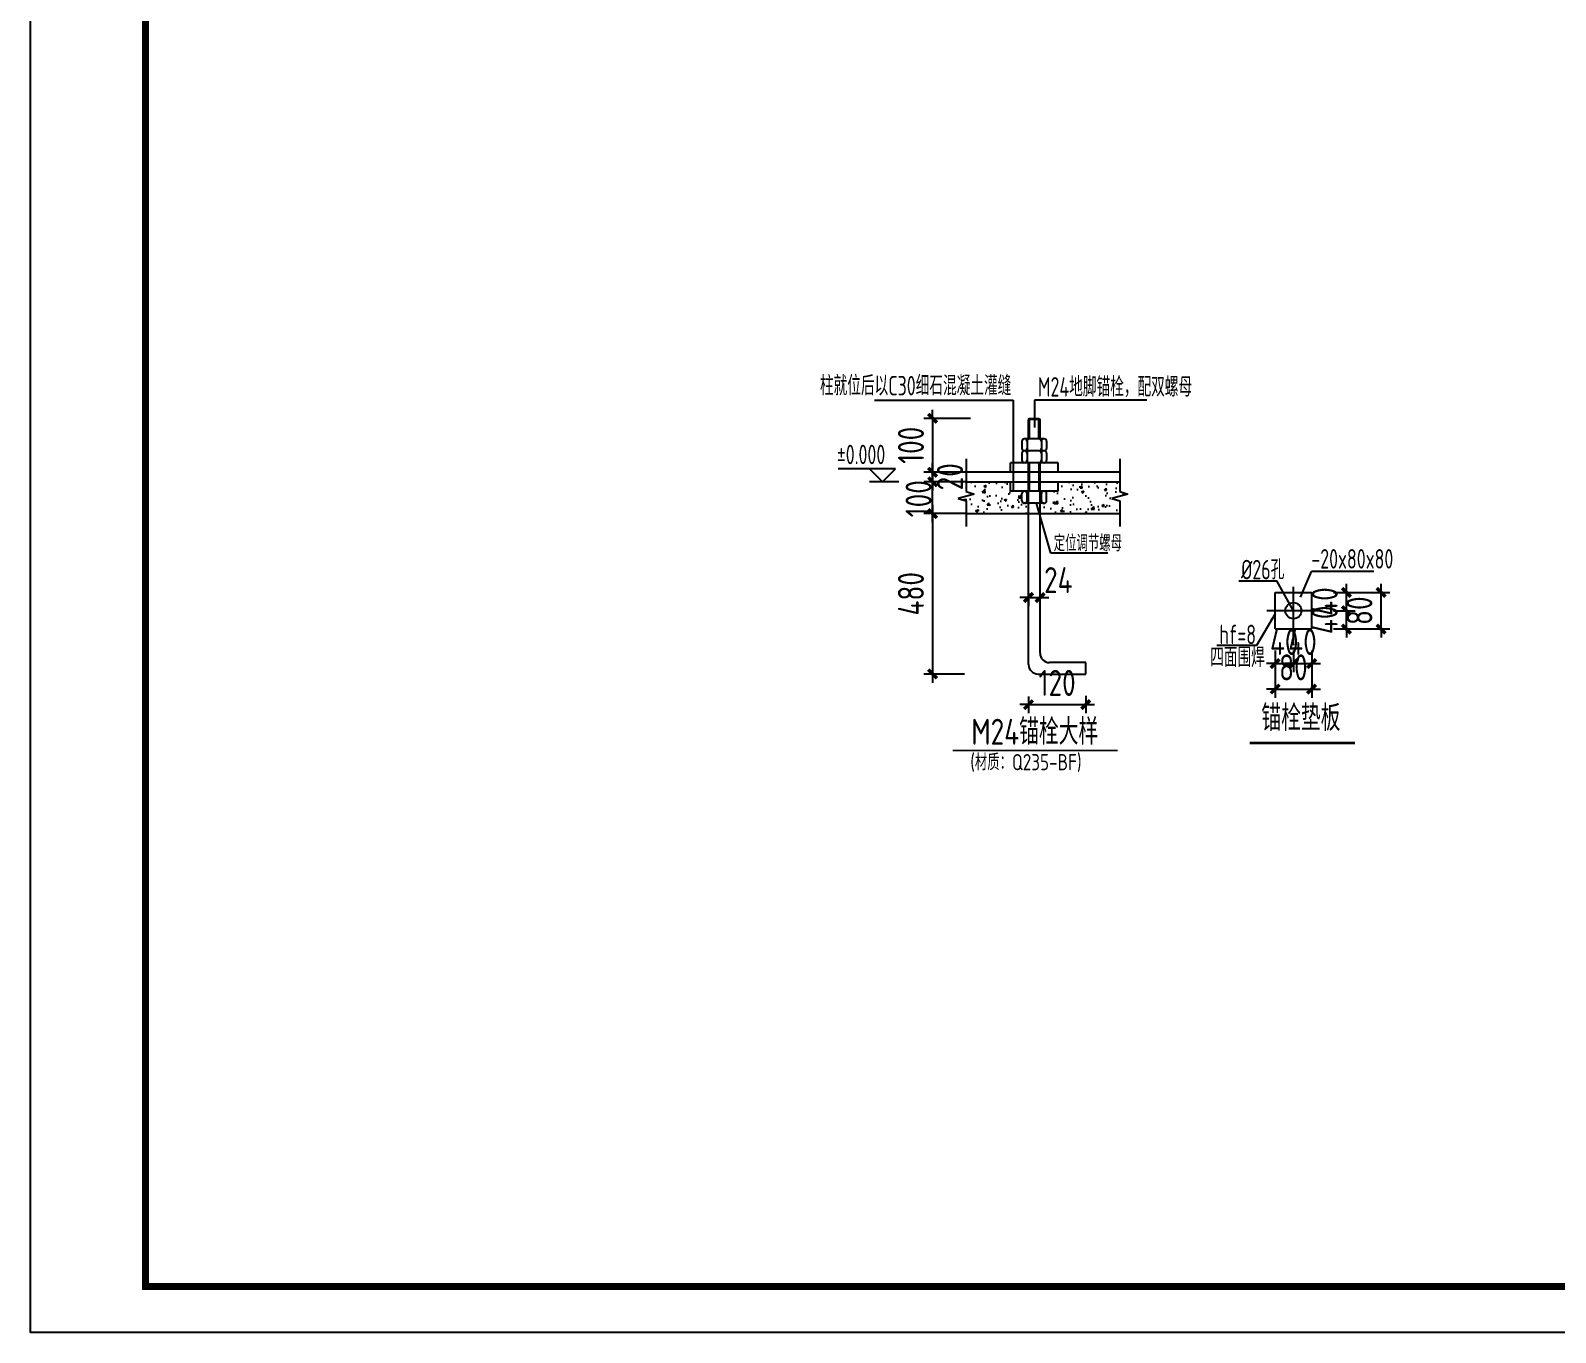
# Model space of a CAD drawing. Extents: x 177291 to 1288761, y 177638 to 322898.
# Drawn here: x 502125 to 537298, y 177960 to 207995 of the extents above; entities that cross this region are included whole.
import ezdxf

# ---------------------------------------------------------------- set-up
doc = ezdxf.new("R2010")
doc.units = 0
doc.header["$LTSCALE"] = 1000
for name, color, linetype in [('AXIS', 3, 'Continuous'), ('C', 6, 'Continuous'), ('DIM', 146, 'Continuous'), ('DIM_ELEV', 3, 'Continuous'), ('DOTE', 1, 'Continuous'), ('JDX', 6, 'Continuous'), ('PUB_DIM', 3, 'Continuous'), ('PUB_TEXT', 7, 'Continuous'), ('PUB_TITLE', 4, 'Continuous'), ('锚栓', 7, 'Continuous')]:
    doc.layers.add(name, color=color, linetype=linetype)
doc.styles.add('C', font='tssdeng.shx', dxfattribs={"height": 3, "bigfont": 'tssdchn.shx'})
doc.styles.add('TSSD_Dimension', font='Tssdeng.shx', dxfattribs={"width": 0.8, "bigfont": 'hztxt.shx'})
doc.dimstyles.new('TSSD_100_200', dxfattribs={"dimtxt": 600, "dimasz": 200, "dimexe": 200, "dimexo": 500, "dimgap": 200, "dimtad": 1, "dimdec": 0, "dimlfac": 0.5, "dimzin": 0, "dimdsep": 46, "dimtxsty": 'TSSD_Dimension', "dimblk": 'ARCHTICK', "dimblk1": 'ARCHTICK', "dimblk2": 'ARCHTICK', "dimcen": 0, "dimdle": 200, "dimclrt": 7, "dimadec": 0, "dimazin": 0, "dimtfac": 1, "dimtdec": 0, "dimtix": 1, "dimtmove": 2, "dimatfit": 3, "dimfxl": 1, "dimtolj": 1, "dimtzin": 0, "dimarcsym": 0})
doc.dimstyles.new('TSSD_40_200', dxfattribs={"dimtxt": 600, "dimasz": 200, "dimexe": 200, "dimexo": 500, "dimgap": 200, "dimtad": 1, "dimdec": 0, "dimlfac": 0.2, "dimzin": 0, "dimdsep": 46, "dimtxsty": 'TSSD_Dimension', "dimblk": 'ARCHTICK', "dimblk1": 'ARCHTICK', "dimblk2": 'ARCHTICK', "dimcen": 0, "dimdle": 200, "dimclrt": 7, "dimadec": 0, "dimazin": 0, "dimtfac": 1, "dimtdec": 0, "dimtix": 1, "dimtmove": 2, "dimatfit": 3, "dimfxl": 1, "dimtolj": 1, "dimtzin": 0, "dimarcsym": 0})
pattern_1 = [(50, (588564.96, 208257.05), (562.7662, -49.2357), [58.8454, -647.2995]), (355, (588564.96, 208257.05), (-108.865, 590.174), [47.0763, -517.8396]), (100.4514, (588611.85, 208252.95), (453.9016, 540.938), [50.011, -550.12]), (46.1842, (588564.96, 208414), (837.363, -129.867), [88.268, -970.949]), (96.6356, (588634.7, 208403.15), (733.341, 764.298), [75.016, -825.18]), (351.1842, (588564.96, 208414), (733.341, 764.299), [70.614, -776.759]), (21, (588643.4, 208374.74), (468.3365, -315.897), [58.8454, -647.2995]), (326, (588643.4, 208374.74), (190.9065, 568.9566), [47.0763, -517.8396]), (71.4514, (588682.44, 208348.4), (659.243, 253.059), [50.011, -550.12]), (37.5, (588564.96, 208257.05), (9.5407, 261.1903), [0, -511.5627, 0, -525.6856, 0, -519.8011]), (7.5, (588564.96, 208257.05), (206.4058, 309.4576), [0, -299.7193, 0, -499.7936, 0, -198.1129]), (327.5, (588389.99, 208257.05), (418.84, -17.6967), [0, -196.1514, 0, -611.9922, 0, -812.0666]), (317.5, (588311.53, 208257.05), (457.571, 78.543), [0, -254.9968, 0, -406.4256, 0, -576.685])]

# ---------------------------------------------------------------- blocks, each defined once
blk = doc.blocks.new('_ArchTick')
at = {"color": 0, "linetype": 'ByBlock', "const_width": 0.4}
blk.add_lwpolyline([(-0.5, -0.5), (0.5, 0.5)], dxfattribs=at)
blk = doc.blocks.new('*D249')
at = {"layer": 'AXIS', "color": 0, "lineweight": -2, "transparency": 16777216}
for p, q in [((522931, 199048), (522931, 199248)), ((523808, 199048), (522731, 199048)), ((522931, 199048), (522931, 197805)), ((523823, 197805), (522731, 197805)), ((522931, 197805), (522931, 197605))]:
    blk.add_line(p, q, dxfattribs=at)
at = {"layer": 'Defpoints', "color": 0, "transparency": 16777216}
for p in [(524308, 199048), (522931, 197805), (524323, 197805)]:
    blk.add_point(p, dxfattribs=at)
at = {"layer": 'AXIS', "color": 0, "lineweight": -2, "transparency": 16777216, "xscale": 200, "yscale": 200, "zscale": 200}
for p, rotation in [((522931, 199048), 270), ((522931, 197805), 90)]:
    blk.add_blockref('_ArchTick', p, dxfattribs=dict(at, rotation=rotation))
at = {"layer": 'AXIS', "color": 7, "transparency": 16777216, "insert": (522431, 198426), "char_height": 600, "attachment_point": 5, "rotation": 90, "style": 'TSSD_Dimension'}
blk.add_mtext('\\A1;100', dxfattribs=at)
blk = doc.blocks.new('*D250')
at = {"layer": 'Defpoints', "color": 0, "transparency": 16777216}
for p in [(524202, 197805), (522931, 197585), (524202, 197585)]:
    blk.add_point(p, dxfattribs=at)
at = {"layer": 'DIM', "color": 0, "lineweight": -2, "transparency": 16777216}
for p, q in [((523702, 197805), (522731, 197805)), ((522931, 197805), (522931, 198005)), ((522931, 197805), (522931, 197585)), ((523702, 197585), (522731, 197585)), ((522931, 197585), (522931, 197385))]:
    blk.add_line(p, q, dxfattribs=at)
at = {"layer": 'DIM', "color": 0, "lineweight": -2, "transparency": 16777216, "xscale": 200, "yscale": 200, "zscale": 200}
for p, rotation in [((522931, 197805), 270), ((522931, 197585), 90)]:
    blk.add_blockref('_ArchTick', p, dxfattribs=dict(at, rotation=rotation))
at = {"layer": 'DIM', "color": 7, "transparency": 16777216, "insert": (523333, 197700), "char_height": 600, "attachment_point": 5, "rotation": 90, "style": 'TSSD_Dimension'}
blk.add_mtext('\\A1;20', dxfattribs=at)
blk = doc.blocks.new('*D251')
at = {"layer": 'AXIS', "color": 0, "lineweight": -2, "transparency": 16777216}
for p, q in [((522931, 196652), (522931, 197785)), ((523702, 197585), (522731, 197585)), ((523702, 196852), (522731, 196852))]:
    blk.add_line(p, q, dxfattribs=at)
at = {"layer": 'Defpoints', "color": 0, "transparency": 16777216}
for p in [(522931, 197585), (524202, 197585), (524202, 196852)]:
    blk.add_point(p, dxfattribs=at)
at = {"layer": 'AXIS', "color": 0, "lineweight": -2, "transparency": 16777216, "xscale": 200, "yscale": 200, "zscale": 200}
for p, rotation in [((522931, 197585), 90), ((522931, 196852), 270)]:
    blk.add_blockref('_ArchTick', p, dxfattribs=dict(at, rotation=rotation))
at = {"layer": 'AXIS', "color": 7, "transparency": 16777216, "insert": (522608, 197194), "char_height": 600, "attachment_point": 5, "rotation": 90, "style": 'TSSD_Dimension'}
blk.add_mtext('\\A1;100', dxfattribs=at)
blk = doc.blocks.new('*D252')
at = {"layer": 'AXIS', "color": 0, "lineweight": -2, "transparency": 16777216}
for p, q in [((525144, 192444), (524944, 192444)), ((525144, 192634), (525144, 192244)), ((525144, 192444), (526463, 192444)), ((526463, 192650), (526463, 192244)), ((526463, 192444), (526663, 192444))]:
    blk.add_line(p, q, dxfattribs=at)
at = {"layer": 'Defpoints', "color": 0, "transparency": 16777216}
for p in [(525144, 193134), (526463, 193150), (526463, 192444)]:
    blk.add_point(p, dxfattribs=at)
at = {"layer": 'AXIS', "color": 0, "lineweight": -2, "transparency": 16777216, "xscale": 200, "yscale": 200, "zscale": 200}
blk.add_blockref('_ArchTick', (525144, 192444), dxfattribs=at)
at = {"layer": 'AXIS', "color": 0, "lineweight": -2, "transparency": 16777216, "xscale": 200, "yscale": 200, "zscale": 200, "rotation": 180}
blk.add_blockref('_ArchTick', (526463, 192444), dxfattribs=at)
at = {"layer": 'AXIS', "color": 7, "transparency": 16777216, "insert": (525803, 192944), "char_height": 600, "attachment_point": 5, "style": 'TSSD_Dimension'}
blk.add_mtext('\\A1;120', dxfattribs=at)
blk = doc.blocks.new('*D253')
at = {"layer": 'AXIS', "color": 0, "lineweight": -2, "transparency": 16777216}
for p, q in [((522931, 197052), (522931, 192950)), ((522964, 196852), (522731, 196852)), ((523666, 193150), (522731, 193150))]:
    blk.add_line(p, q, dxfattribs=at)
at = {"layer": 'Defpoints', "color": 0, "transparency": 16777216}
for p in [(523464, 196852), (522931, 193150), (524166, 193150)]:
    blk.add_point(p, dxfattribs=at)
at = {"layer": 'AXIS', "color": 0, "lineweight": -2, "transparency": 16777216, "xscale": 200, "yscale": 200, "zscale": 200}
for p, rotation in [((522931, 196852), 90), ((522931, 193150), 270)]:
    blk.add_blockref('_ArchTick', p, dxfattribs=dict(at, rotation=rotation))
at = {"layer": 'AXIS', "color": 7, "transparency": 16777216, "insert": (522431, 195001), "char_height": 600, "attachment_point": 5, "rotation": 90, "style": 'TSSD_Dimension'}
blk.add_mtext('\\A1;480', dxfattribs=at)
blk = doc.blocks.new('*D254')
at = {"layer": 'AXIS', "color": 0, "lineweight": -2, "transparency": 16777216}
for p, q in [((525144, 194914), (524944, 194914)), ((525144, 195015), (525144, 194714)), ((525144, 194914), (525408, 194914)), ((525408, 195104), (525408, 194714)), ((525408, 194914), (525608, 194914))]:
    blk.add_line(p, q, dxfattribs=at)
at = {"layer": 'Defpoints', "color": 0, "transparency": 16777216}
for p in [(525408, 195604), (525144, 195515), (525408, 194914)]:
    blk.add_point(p, dxfattribs=at)
at = {"layer": 'AXIS', "color": 0, "lineweight": -2, "transparency": 16777216, "xscale": 200, "yscale": 200, "zscale": 200}
blk.add_blockref('_ArchTick', (525144, 194914), dxfattribs=at)
at = {"layer": 'AXIS', "color": 0, "lineweight": -2, "transparency": 16777216, "xscale": 200, "yscale": 200, "zscale": 200, "rotation": 180}
blk.add_blockref('_ArchTick', (525408, 194914), dxfattribs=at)
at = {"layer": 'AXIS', "color": 7, "transparency": 16777216, "insert": (525831, 195316), "char_height": 600, "attachment_point": 5, "style": 'TSSD_Dimension'}
blk.add_mtext('\\A1;24', dxfattribs=at)
blk = doc.blocks.new('*D255')
at = {"layer": 'AXIS', "color": 0, "lineweight": -2, "transparency": 16777216}
for p, q in [((532474, 195033), (532474, 195233)), ((532174, 195033), (532674, 195033)), ((532474, 194611), (532474, 195033)), ((532174, 194611), (532674, 194611)), ((532474, 194611), (532474, 194411))]:
    blk.add_line(p, q, dxfattribs=at)
at = {"layer": 'Defpoints', "color": 0, "transparency": 16777216}
for p in [(531674, 195033), (532474, 195033), (531674, 194611)]:
    blk.add_point(p, dxfattribs=at)
at = {"layer": 'AXIS', "color": 0, "lineweight": -2, "transparency": 16777216, "xscale": 200, "yscale": 200, "zscale": 200}
for p, rotation in [((532474, 195033), 270), ((532474, 194611), 90)]:
    blk.add_blockref('_ArchTick', p, dxfattribs=dict(at, rotation=rotation))
at = {"layer": 'AXIS', "color": 7, "transparency": 16777216, "insert": (531974, 194822), "char_height": 600, "attachment_point": 5, "rotation": 90, "style": 'TSSD_Dimension'}
blk.add_mtext('\\A1;40', dxfattribs=at)
blk = doc.blocks.new('*D256')
at = {"layer": 'AXIS', "color": 0, "lineweight": -2, "transparency": 16777216}
for p, q in [((532174, 194611), (532674, 194611)), ((532474, 194611), (532474, 194811)), ((532474, 194189), (532474, 194611)), ((532174, 194189), (532674, 194189)), ((532474, 194189), (532474, 193989))]:
    blk.add_line(p, q, dxfattribs=at)
at = {"layer": 'Defpoints', "color": 0, "transparency": 16777216}
for p in [(531674, 194611), (532474, 194611), (531674, 194189)]:
    blk.add_point(p, dxfattribs=at)
at = {"layer": 'AXIS', "color": 0, "lineweight": -2, "transparency": 16777216, "xscale": 200, "yscale": 200, "zscale": 200}
for p, rotation in [((532474, 194611), 270), ((532474, 194189), 90)]:
    blk.add_blockref('_ArchTick', p, dxfattribs=dict(at, rotation=rotation))
at = {"layer": 'AXIS', "color": 7, "transparency": 16777216, "insert": (531974, 194400), "char_height": 600, "attachment_point": 5, "rotation": 90, "style": 'TSSD_Dimension'}
blk.add_mtext('\\A1;40', dxfattribs=at)
blk = doc.blocks.new('*D257')
at = {"layer": 'AXIS', "color": 0, "lineweight": -2, "transparency": 16777216}
for p, q in [((533274, 195033), (533274, 195233)), ((532582, 195033), (533474, 195033)), ((533274, 194189), (533274, 195033)), ((532582, 194189), (533474, 194189)), ((533274, 194189), (533274, 193989))]:
    blk.add_line(p, q, dxfattribs=at)
at = {"layer": 'Defpoints', "color": 0, "transparency": 16777216}
for p in [(532082, 195033), (533274, 195033), (532082, 194189)]:
    blk.add_point(p, dxfattribs=at)
at = {"layer": 'AXIS', "color": 0, "lineweight": -2, "transparency": 16777216, "xscale": 200, "yscale": 200, "zscale": 200}
for p, rotation in [((533274, 195033), 270), ((533274, 194189), 90)]:
    blk.add_blockref('_ArchTick', p, dxfattribs=dict(at, rotation=rotation))
at = {"layer": 'AXIS', "color": 7, "transparency": 16777216, "insert": (532774, 194611), "char_height": 600, "attachment_point": 5, "rotation": 90, "style": 'TSSD_Dimension'}
blk.add_mtext('\\A1;80', dxfattribs=at)
blk = doc.blocks.new('*D258')
at = {"layer": 'AXIS', "color": 0, "lineweight": -2, "transparency": 16777216}
for p, q in [((530831, 193689), (530831, 192603)), ((531674, 193689), (531674, 192603)), ((530831, 192803), (530631, 192803)), ((530831, 192803), (531674, 192803)), ((531674, 192803), (531874, 192803))]:
    blk.add_line(p, q, dxfattribs=at)
at = {"layer": 'Defpoints', "color": 0, "transparency": 16777216}
for p in [(530831, 194189), (531674, 194189), (531674, 192803)]:
    blk.add_point(p, dxfattribs=at)
at = {"layer": 'AXIS', "color": 0, "lineweight": -2, "transparency": 16777216, "xscale": 200, "yscale": 200, "zscale": 200}
blk.add_blockref('_ArchTick', (530831, 192803), dxfattribs=at)
at = {"layer": 'AXIS', "color": 0, "lineweight": -2, "transparency": 16777216, "xscale": 200, "yscale": 200, "zscale": 200, "rotation": 180}
blk.add_blockref('_ArchTick', (531674, 192803), dxfattribs=at)
at = {"layer": 'AXIS', "color": 7, "transparency": 16777216, "insert": (531252, 193303), "char_height": 600, "attachment_point": 5, "style": 'TSSD_Dimension'}
blk.add_mtext('\\A1;80', dxfattribs=at)
blk = doc.blocks.new('*D259')
at = {"layer": 'AXIS', "color": 0, "lineweight": -2, "transparency": 16777216}
for p, q in [((530831, 193689), (530831, 193189)), ((531252, 193689), (531252, 193189)), ((530831, 193389), (530631, 193389)), ((530831, 193389), (531252, 193389)), ((531252, 193389), (531452, 193389))]:
    blk.add_line(p, q, dxfattribs=at)
at = {"layer": 'Defpoints', "color": 0, "transparency": 16777216}
for p in [(530831, 194189), (531252, 194189), (531252, 193389)]:
    blk.add_point(p, dxfattribs=at)
at = {"layer": 'AXIS', "color": 0, "lineweight": -2, "transparency": 16777216, "xscale": 200, "yscale": 200, "zscale": 200}
blk.add_blockref('_ArchTick', (530831, 193389), dxfattribs=at)
at = {"layer": 'AXIS', "color": 0, "lineweight": -2, "transparency": 16777216, "xscale": 200, "yscale": 200, "zscale": 200, "rotation": 180}
blk.add_blockref('_ArchTick', (531252, 193389), dxfattribs=at)
at = {"layer": 'AXIS', "color": 7, "transparency": 16777216, "insert": (531041, 193889), "char_height": 600, "attachment_point": 5, "style": 'TSSD_Dimension'}
blk.add_mtext('\\A1;40', dxfattribs=at)
blk = doc.blocks.new('*D260')
at = {"layer": 'AXIS', "color": 0, "lineweight": -2, "transparency": 16777216}
for p, q in [((531252, 193689), (531252, 193189)), ((531674, 193689), (531674, 193189)), ((531252, 193389), (531052, 193389)), ((531252, 193389), (531674, 193389)), ((531674, 193389), (531874, 193389))]:
    blk.add_line(p, q, dxfattribs=at)
at = {"layer": 'Defpoints', "color": 0, "transparency": 16777216}
for p in [(531252, 194189), (531674, 194189), (531674, 193389)]:
    blk.add_point(p, dxfattribs=at)
at = {"layer": 'AXIS', "color": 0, "lineweight": -2, "transparency": 16777216, "xscale": 200, "yscale": 200, "zscale": 200}
blk.add_blockref('_ArchTick', (531252, 193389), dxfattribs=at)
at = {"layer": 'AXIS', "color": 0, "lineweight": -2, "transparency": 16777216, "xscale": 200, "yscale": 200, "zscale": 200, "rotation": 180}
blk.add_blockref('_ArchTick', (531674, 193389), dxfattribs=at)
at = {"layer": 'AXIS', "color": 7, "transparency": 16777216, "insert": (531463, 193889), "char_height": 600, "attachment_point": 5, "style": 'TSSD_Dimension'}
blk.add_mtext('\\A1;40', dxfattribs=at)

msp = doc.modelspace()

# ---------------------------------------------------------------- hatches: boundary and pattern name
h = msp.add_hatch()
h.set_pattern_fill('AN33C', color=3, scale=784.605405, style=0)
h.set_pattern_definition(pattern_1)
h.paths.add_polyline_path([(524726.99, 197365.4), (524726.99, 197585.09), (523705.19, 197585.09), (523705.19, 197360.92), (523888.93, 197302.46), (523521.46, 197202.23), (523705.19, 197143.77), (523705.19, 196852.27), (525144.4, 196852.27), (525144.4, 197090.79), (525045.78, 197090.79, -0.41421356), (524990.86, 197145.71), (524990.86, 197310.48, -0.41421356), (525045.78, 197365.4)])
h = msp.add_hatch()
h.set_pattern_fill('AN33C', color=3, scale=784.605405, style=0)
h.set_pattern_definition(pattern_1)
h.paths.add_polyline_path([(525825.44, 197585.09), (525825.44, 197365.4), (525506.65, 197365.4, -0.41421356), (525561.57, 197310.48), (525561.57, 197145.71, -0.41421356), (525506.65, 197090.79), (525496.22, 197090.79), (525408.03, 197090.79), (525408.03, 196852.27), (527250.37, 196852.27), (527250.37, 197143.77), (527066.63, 197202.23), (527434.1, 197302.46), (527250.37, 197360.92), (527250.37, 197585.09)])

# ---------------------------------------------------------------- linework, layer by layer
at = {"color": 2}
for p, q in [((525161.18, 199048.04), (525144.4, 199024.46)), ((525408.03, 199024.46), (525144.4, 199024.46)), ((525161.18, 199048.04), (525391.25, 199048.04)), ((525391.25, 199048.04), (525408.03, 199024.46))]:
    msp.add_line(p, q, dxfattribs=at)
at = {"color": 2, "ltscale": 0.02}
for p, q in [((525144.4, 198573.69), (525144.4, 199024.46)), ((525408.03, 198573.69), (525408.03, 199024.46))]:
    msp.add_line(p, q, dxfattribs=at)
at = {"color": 4, "ltscale": 0.02}
for p, q in [((525167.67, 198573.69), (525167.67, 199024.46)), ((525384.76, 198573.69), (525384.76, 199024.46)), ((525169.38, 197365.4), (525169.38, 198024.47)), ((525386.47, 197365.4), (525386.47, 198024.47))]:
    msp.add_line(p, q, dxfattribs=at)
at = {"color": 3}
for p, q in [((524990.86, 198518.77), (524990.86, 198354)), ((525506.65, 198573.69), (525045.78, 198573.69)), ((525111.14, 198518.77), (525111.14, 198354)), ((525441.29, 198518.77), (525441.29, 198354)), ((525561.57, 198518.77), (525561.57, 198354)), ((524990.86, 198244.16), (524990.86, 198079.39)), ((525506.65, 198299.08), (525045.78, 198299.08)), ((525111.14, 198244.16), (525111.14, 198079.39)), ((525441.29, 198244.16), (525441.29, 198079.39)), ((525561.57, 198244.16), (525561.57, 198079.39)), ((524990.86, 197145.71), (524990.86, 197310.48)), ((525506.65, 197090.79), (525045.78, 197090.79)), ((525111.14, 197145.71), (525111.14, 197310.48)), ((525441.29, 197145.71), (525441.29, 197310.48)), ((525561.57, 197145.71), (525561.57, 197310.48))]:
    msp.add_line(p, q, dxfattribs=at)
for p, q in [((527250.37, 197804.78), (523705.19, 197804.78)), ((524726.99, 197804.78), (524726.99, 198024.47)), ((525825.44, 198024.47), (524726.99, 198024.47)), ((525825.44, 197804.78), (525825.44, 198024.47)), ((523705.19, 197585.09), (527250.37, 197585.09)), ((524726.99, 197365.4), (524726.99, 197585.09)), ((525825.44, 197365.4), (524726.99, 197365.4)), ((525825.44, 197365.4), (525825.44, 197585.09)), ((523705.19, 196852.27), (527250.37, 196852.27))]:
    msp.add_line(p, q)
at = {"color": 8, "ltscale": 0.02}
for p, q in [((525144.4, 193369.35), (525144.4, 198024.47)), ((525408.03, 193632.98), (525408.03, 198024.47)), ((525364.09, 193149.66), (526462.54, 193149.66)), ((526462.54, 193413.29), (525627.72, 193413.29)), ((526462.54, 193149.66), (526462.54, 193413.29))]:
    msp.add_line(p, q, dxfattribs=at)
at = {"color": 3}
for centre, start, end in [((525045.78, 198518.77), 90, 180), ((525056.21, 198518.77), 0, 90), ((525166.06, 198518.77), 90, 180), ((525386.37, 198518.77), 0, 90), ((525496.22, 198518.77), 90, 180), ((525506.65, 198518.77), 0, 90), ((525045.78, 198354), 180, 270), ((525045.78, 198244.16), 90, 180), ((525045.78, 198079.39), 180, 270), ((525056.21, 198354), 270, 0), ((525056.21, 198244.16), 0, 90), ((525056.21, 198079.39), 270, 0), ((525166.06, 198354), 180, 270), ((525166.06, 198244.16), 90, 180), ((525166.06, 198079.39), 180, 270), ((525386.37, 198354), 270, 0), ((525386.37, 198244.16), 0, 90), ((525386.37, 198079.39), 270, 0), ((525496.22, 198354), 180, 270), ((525496.22, 198244.16), 90, 180), ((525496.22, 198079.39), 180, 270), ((525506.65, 198354), 270, 0), ((525506.65, 198244.16), 0, 90), ((525506.65, 198079.39), 270, 0), ((525045.78, 197310.48), 90, 180), ((525056.21, 197310.48), 0, 90), ((525166.06, 197310.48), 90, 180), ((525386.37, 197310.48), 0, 90), ((525496.22, 197310.48), 90, 180), ((525506.65, 197310.48), 0, 90), ((525045.78, 197145.71), 180, 270), ((525056.21, 197145.71), 270, 0), ((525166.06, 197145.71), 180, 270), ((525386.37, 197145.71), 270, 0), ((525496.22, 197145.71), 180, 270), ((525506.65, 197145.71), 270, 0)]:
    msp.add_arc(centre, 54.92, start, end, dxfattribs=at)
at = {"color": 8, "ltscale": 0.02}
for centre in [(525627.72, 193632.98), (525364.09, 193369.35)]:
    msp.add_arc(centre, 219.69, 180, 270, dxfattribs=at)
at = {"layer": 'AXIS'}
for p, q in [((529994.74, 195297.28), (530873.55, 195297.28)), ((531252.44, 194611.09), (530873.55, 195297.28)), ((531415.97, 194920.63), (531669.15, 195513.93)), ((533106.78, 195513.93), (531669.15, 195513.93)), ((530830.56, 194535.99), (530402.14, 193805.62)), ((530402.14, 193805.62), (529488.37, 193805.62))]:
    msp.add_line(p, q, dxfattribs=at)
msp.add_lwpolyline([(530830.56, 194535.99, 0, 50.62, 0), (530739.1, 194394.18, 50.62, 50.62, 0)], format="xyseb", dxfattribs=at)
at = {"layer": 'C', "color": 1, "linetype": 'ByBlock'}
for points, const_width in [([(523395.7, 191382.64), (527196.62, 191382.64)], 39.3), ([(530243.2, 191559.05), (532672.1, 191559.05)], 64.12)]:
    msp.add_lwpolyline(points, dxfattribs=dict(at, const_width=const_width))
at = {"layer": 'DIM_ELEV'}
for p, q in [((522074.96, 197885.09), (520753.23, 197885.09)), ((521774.96, 197585.09), (521474.96, 197885.09)), ((521774.96, 197585.09), (522074.96, 197885.09)), ((522153.19, 197585.09), (521474.96, 197585.09))]:
    msp.add_line(p, q, dxfattribs=at)
at = {"layer": 'DOTE'}
for p, q in [((531252.44, 193817.71), (531252.44, 195159.75)), ((531866.69, 194611.09), (530641.56, 194611.09))]:
    msp.add_line(p, q, dxfattribs=at)
at = {"layer": 'JDX', "color": 2}
for p, q in [((523705.19, 198113.19), (523705.19, 197360.92)), ((527250.37, 198113.19), (527250.37, 197360.92)), ((523705.19, 197360.92), (523888.93, 197302.46)), ((527250.37, 197360.92), (527434.1, 197302.46)), ((523888.93, 197302.46), (523521.46, 197202.23)), ((523521.46, 197202.23), (523705.19, 197143.77)), ((523705.19, 197143.77), (523705.19, 196556.54)), ((527434.1, 197302.46), (527066.63, 197202.23)), ((527066.63, 197202.23), (527250.37, 197143.77)), ((527250.37, 197143.77), (527250.37, 196556.54))]:
    msp.add_line(p, q, dxfattribs=at)
at = {"layer": 'PUB_DIM'}
for p, q in [((521587.86, 199464.57), (524791.47, 199464.57)), ((524791.47, 199464.57), (524791.47, 197370)), ((525283.66, 199464.57), (525283.66, 198839.62)), ((527873.13, 199464.57), (525283.66, 199464.57)), ((525657.16, 195940.28), (525324.57, 197090.79)), ((526973.44, 195940.28), (525657.16, 195940.28))]:
    msp.add_line(p, q, dxfattribs=at)
at = {"layer": 'PUB_TITLE'}
msp.add_lwpolyline([(502124.53, 240960.27), (591321.91, 240960.27), (591321.91, 177959.98), (502124.53, 177959.98)], close=True, dxfattribs=at)
at = {"layer": 'PUB_TITLE', "const_width": 159.09}
msp.add_lwpolyline([(504776.06, 179020.59), (504776.06, 239899.66), (590261.3, 239899.66), (590261.3, 179020.59)], close=True, dxfattribs=at)
at = {"layer": '锚栓'}
for p, q in [((530830.56, 195032.96), (531674.31, 195032.96)), ((530830.56, 194189.21), (530830.56, 195032.96)), ((531674.31, 194189.21), (531674.31, 195032.96)), ((530830.56, 194189.21), (531674.31, 194189.21))]:
    msp.add_line(p, q, dxfattribs=at)
msp.add_circle((531252.44, 194611.09), 185.63, dxfattribs=at)

# ---------------------------------------------------------------- texts
at = {"layer": 'PUB_TEXT'}
for s, height, style, width, p in [('柱就位后以C30细石混凝土灌缝', 450, 'TSSD_Dimension', 0.7, (520333.19, 199576.94)), ('M24地脚锚栓，配双螺母', 450, 'TSSD_Dimension', 0.7, (525357.69, 199549.36)), ('%%p0.000', 450, 'TSSD_Dimension', 0.7, (520723.23, 197990.09)), ('定位调节螺母', 375, 'TSSD_Dimension', 0.7, (525724.9, 195980.53)), ('-20x80x80', 450, 'TSSD_Dimension', 0.7, (531667.02, 195581.97)), ('%%c26孔', 450, 'TSSD_Dimension', 0.7, (530045.68, 195333.93)), ('hf=8', 450, 'TSSD_Dimension', 0.7, (529545.82, 193837.78)), ('四面围焊', 450, 'TSSD_Dimension', 0.7, (529332.54, 193309.55)), ('锚栓垫板', 600, 'C', 0.8, (530513.53, 191837.98)), ('M24锚栓大样', 600, 'C', 0.8, (523823.35, 191518.12)), ('(材质：Q235-BF)', 375, 'C', 0.8, (523799.93, 190929.45))]:
    msp.add_text(s, height=height, dxfattribs=dict(at, style=style, width=width)).set_placement(p)

# ---------------------------------------------------------------- dimensions: what is measured, and where the dimension line sits
at = {"layer": 'AXIS'}
for base, p1, p2, text, picture, middle in [((522931.42, 197804.78), (524307.97, 199048.04), (524323.33, 197804.78), '100', '*D249', (522431.42, 198426.41)), ((522931.42, 193149.66), (523463.92, 196852.27), (524166.19, 193149.66), '480', '*D253', (522431.42, 195000.97))]:
    dim = msp.add_linear_dim(base=base, p1=p1, p2=p2, angle=90, text=text, dimstyle='TSSD_40_200', dxfattribs=at)
    dim.commit()
    dim.dimension.update_dxf_attribs({"geometry": picture, "text_midpoint": middle})
dim = msp.add_linear_dim(base=(522931.42, 197585.09), p1=(524201.61, 196852.27), p2=(524201.61, 197585.09), angle=90, text='100', dimstyle='TSSD_40_200', dxfattribs=at)
dim.commit()
dim.dimension.update_dxf_attribs({"geometry": '*D251', "text_midpoint": (522607.98, 197194.27), "dimtype": 160})
dim = msp.add_linear_dim(base=(525408.03, 194914.44), p1=(525144.4, 195514.63), p2=(525408.03, 195603.6), text='24', dimstyle='TSSD_40_200', dxfattribs=at)
dim.commit()
dim.dimension.update_dxf_attribs({"geometry": '*D254', "text_midpoint": (525831.43, 195315.96), "dimtype": 160})
for p1, p2, distance, text, picture, middle in [((531674.31, 194611.09), (531674.31, 195032.96), -800.03, '40', '*D255', (531974.34, 194822.03)), ((532081.81, 194189.21), (532081.81, 195032.96), -1192.59, '80', '*D257', (532774.4, 194611.09)), ((531674.31, 194189.21), (531674.31, 194611.09), -800.03, '40', '*D256', (531974.34, 194400.15)), ((530830.56, 194189.21), (531252.44, 194189.21), -800.03, '40', '*D259', (531041.5, 193889.19)), ((530830.56, 194189.21), (531674.31, 194189.21), -1386.24, '80', '*D258', (531252.44, 193302.98)), ((531252.44, 194189.21), (531674.31, 194189.21), -800.03, '40', '*D260', (531463.37, 193889.19))]:
    dim = msp.add_aligned_dim(p1=p1, p2=p2, distance=distance, text=text, dimstyle='TSSD_40_200', dxfattribs=at)
    dim.commit()
    dim.dimension.update_dxf_attribs({"geometry": picture, "text_midpoint": middle})
dim = msp.add_linear_dim(base=(526462.54, 192444.3), p1=(525144.4, 193133.97), p2=(526462.54, 193149.66), text='120', dimstyle='TSSD_40_200', dxfattribs=at)
dim.commit()
dim.dimension.update_dxf_attribs({"geometry": '*D252', "text_midpoint": (525803.47, 192944.3)})
at = {"layer": 'DIM'}
dim = msp.add_linear_dim(base=(522931.42, 197585.09), p1=(524201.61, 197804.78), p2=(524201.61, 197585.09), angle=90, text='20', dimstyle='TSSD_100_200', dxfattribs=at)
dim.commit()
dim.dimension.update_dxf_attribs({"geometry": '*D250', "text_midpoint": (523332.74, 197700.38), "dimtype": 160})

doc.saveas('drawing.dxf')
